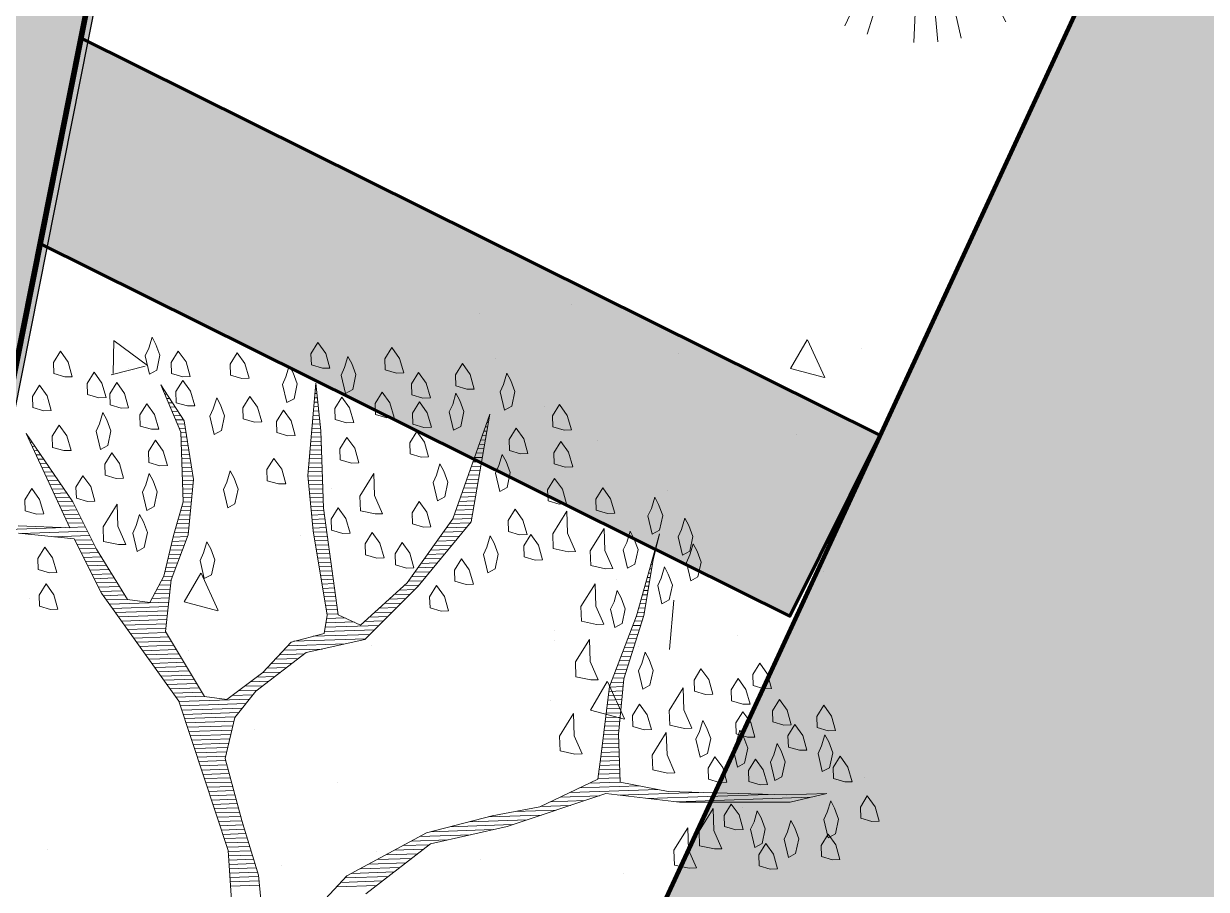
# Model space of a CAD drawing. Header units: millimetres. Extents: x 111 to 1506, y 14 to 566.
# Drawn here: x 210.721 to 212.621, y 134.433 to 135.824 of the extents above; entities that cross this region are included whole.
import ezdxf

# ---------------------------------------------------------------- set-up
doc = ezdxf.new("R2010")
doc.units = ezdxf.units.MM
for name, color, linetype, lineweight in [('ARBOLES', 78, 'Continuous', 5), ('G', 254, 'Continuous', 5), ('mobiliario', 45, 'Continuous', 13), ('PALMERAS114', 114, 'Continuous', 5)]:
    doc.layers.add(name, color=color, linetype=linetype, lineweight=lineweight)
doc.styles.add('ATTR', font='romans.shx', dxfattribs={"width": 0.8, "height": 2.52})

# ---------------------------------------------------------------- blocks, each defined once
blk = doc.blocks.new('*X16')
at = {"color": 0}
for p, q in [((17.5775, 17.92), (17.578, 17.92)), ((17.5814, 17.91), (17.584, 17.91)), ((17.5852, 17.9), (17.59, 17.9)), ((17.9321, 17.9), (17.9348, 17.9)), ((17.9333, 17.91), (17.9341, 17.91)), ((17.5891, 17.89), (17.596, 17.89)), ((17.5929, 17.88), (17.602, 17.88)), ((17.5967, 17.87), (17.608, 17.87)), ((17.9285, 17.87), (17.9371, 17.87)), ((17.9297, 17.88), (17.9364, 17.88)), ((17.9309, 17.89), (17.9356, 17.89)), ((17.6006, 17.86), (17.614, 17.86)), ((17.6044, 17.85), (17.62, 17.85)), ((17.6083, 17.84), (17.626, 17.84)), ((17.9249, 17.84), (17.9395, 17.84)), ((17.9261, 17.85), (17.9387, 17.85)), ((17.9273, 17.86), (17.9379, 17.86)), ((17.2621, 17.82), (17.2622, 17.82)), ((17.2663, 17.81), (17.2685, 17.81)), ((17.6121, 17.83), (17.6285, 17.83)), ((17.616, 17.82), (17.6298, 17.82)), ((17.6191, 17.81), (17.631, 17.81)), ((17.9213, 17.81), (17.9418, 17.81)), ((17.9225, 17.82), (17.941, 17.82)), ((17.9237, 17.83), (17.9402, 17.83)), ((18.3261, 17.81), (18.3296, 17.81)), ((18.33, 17.82), (18.3316, 17.82)), ((17.2706, 17.8), (17.2748, 17.8)), ((17.2748, 17.79), (17.2811, 17.79)), ((17.6191, 17.8), (17.6323, 17.8)), ((17.6191, 17.79), (17.6335, 17.79)), ((17.9189, 17.79), (17.9423, 17.79)), ((17.9201, 17.8), (17.9423, 17.8)), ((18.3182, 17.79), (18.3254, 17.79)), ((18.3221, 17.8), (18.3275, 17.8)), ((17.279, 17.78), (17.2874, 17.78)), ((17.2832, 17.77), (17.2937, 17.77)), ((17.2875, 17.76), (17.3001, 17.76)), ((17.6191, 17.78), (17.6348, 17.78)), ((17.6191, 17.77), (17.636, 17.77)), ((17.6191, 17.76), (17.6373, 17.76)), ((17.9153, 17.76), (17.9423, 17.76)), ((17.9165, 17.77), (17.9423, 17.77)), ((17.9177, 17.78), (17.9423, 17.78)), ((18.3064, 17.76), (18.3192, 17.76)), ((18.3104, 17.77), (18.3213, 17.77)), ((18.3143, 17.78), (18.3234, 17.78)), ((17.2917, 17.75), (17.3064, 17.75)), ((17.2959, 17.74), (17.3127, 17.74)), ((17.3002, 17.73), (17.319, 17.73)), ((17.6191, 17.75), (17.6385, 17.75)), ((17.6191, 17.74), (17.6398, 17.74)), ((17.6191, 17.73), (17.641, 17.73)), ((17.9117, 17.73), (17.9423, 17.73)), ((17.9129, 17.74), (17.9423, 17.74)), ((17.9141, 17.75), (17.9423, 17.75)), ((18.2946, 17.73), (18.313, 17.73)), ((18.2986, 17.74), (18.3151, 17.74)), ((18.3025, 17.75), (18.3171, 17.75)), ((17.3044, 17.72), (17.3253, 17.72)), ((17.3086, 17.71), (17.3316, 17.71)), ((17.6191, 17.72), (17.6423, 17.72)), ((17.6191, 17.71), (17.6435, 17.71)), ((17.9093, 17.71), (17.9423, 17.71)), ((17.9105, 17.72), (17.9423, 17.72)), ((18.2868, 17.71), (18.3089, 17.71)), ((18.2907, 17.72), (18.3109, 17.72)), ((17.3129, 17.7), (17.3379, 17.7)), ((17.3171, 17.69), (17.3443, 17.69)), ((17.3213, 17.68), (17.3506, 17.68)), ((17.6191, 17.7), (17.6445, 17.7)), ((17.6191, 17.69), (17.6431, 17.69)), ((17.6191, 17.68), (17.6418, 17.68)), ((17.9083, 17.7), (17.9423, 17.7)), ((17.909, 17.69), (17.9423, 17.69)), ((17.9097, 17.68), (17.9423, 17.68)), ((18.275, 17.68), (18.3027, 17.68)), ((18.2789, 17.69), (18.3047, 17.69)), ((18.2829, 17.7), (18.3068, 17.7)), ((17.3256, 17.67), (17.3569, 17.67)), ((17.3298, 17.66), (17.3632, 17.66)), ((17.334, 17.65), (17.368, 17.65)), ((17.619, 17.65), (17.6378, 17.65)), ((17.6191, 17.67), (17.6405, 17.67)), ((17.6191, 17.66), (17.6391, 17.66)), ((17.9103, 17.67), (17.9423, 17.67)), ((17.911, 17.66), (17.9423, 17.66)), ((17.9117, 17.65), (17.9423, 17.65)), ((18.2632, 17.65), (18.2965, 17.65)), ((18.2671, 17.66), (18.2985, 17.66)), ((18.2711, 17.67), (18.3006, 17.67)), ((17.3382, 17.64), (17.3727, 17.64)), ((17.3425, 17.63), (17.3773, 17.63)), ((17.3467, 17.62), (17.3819, 17.62)), ((17.6091, 17.62), (17.6338, 17.62)), ((17.6124, 17.63), (17.6351, 17.63)), ((17.6157, 17.64), (17.6365, 17.64)), ((17.9123, 17.64), (17.9423, 17.64)), ((17.913, 17.63), (17.9423, 17.63)), ((17.9137, 17.62), (17.9428, 17.62)), ((18.2514, 17.62), (18.2903, 17.62)), ((18.2554, 17.63), (18.2923, 17.63)), ((18.2593, 17.64), (18.2944, 17.64)), ((17.0572, 17.6), (17.3444, 17.6)), ((17.3509, 17.61), (17.3865, 17.61)), ((17.3552, 17.6), (17.3911, 17.6)), ((17.6024, 17.6), (17.6311, 17.6)), ((17.6057, 17.61), (17.6325, 17.61)), ((17.9143, 17.61), (17.9438, 17.61)), ((17.915, 17.6), (17.9448, 17.6)), ((18.2436, 17.6), (18.2861, 17.6)), ((18.2475, 17.61), (18.2882, 17.61)), ((17.2417, 17.59), (17.3957, 17.59)), ((17.3167, 17.58), (17.4003, 17.58)), ((17.3657, 17.57), (17.405, 17.57)), ((17.5926, 17.57), (17.6261, 17.57)), ((17.5957, 17.58), (17.6285, 17.58)), ((17.5991, 17.59), (17.6298, 17.59)), ((17.9157, 17.59), (17.9459, 17.59)), ((17.9163, 17.58), (17.9469, 17.58)), ((17.9172, 17.57), (17.9479, 17.57)), ((18.2241, 17.57), (18.2717, 17.57)), ((18.2317, 17.58), (18.2805, 17.58)), ((18.2394, 17.59), (18.284, 17.59)), ((17.3704, 17.56), (17.4096, 17.56)), ((17.3751, 17.55), (17.4142, 17.55)), ((17.3797, 17.54), (17.4197, 17.54)), ((17.5844, 17.54), (17.6136, 17.54)), ((17.5872, 17.55), (17.6178, 17.55)), ((17.5899, 17.56), (17.6219, 17.56)), ((17.9186, 17.56), (17.949, 17.56)), ((17.9199, 17.55), (17.95, 17.55)), ((17.9212, 17.54), (17.951, 17.54)), ((18.2011, 17.54), (18.2452, 17.54)), ((18.2088, 17.55), (18.254, 17.55)), ((18.2164, 17.56), (18.2628, 17.56)), ((17.3844, 17.53), (17.4254, 17.53)), ((17.3891, 17.52), (17.4311, 17.52)), ((17.3937, 17.51), (17.4369, 17.51)), ((17.5762, 17.51), (17.6011, 17.51)), ((17.579, 17.52), (17.6053, 17.52)), ((17.5817, 17.53), (17.6094, 17.53)), ((17.9225, 17.53), (17.9521, 17.53)), ((17.9238, 17.52), (17.9531, 17.52)), ((17.9251, 17.51), (17.9541, 17.51)), ((18.1782, 17.51), (18.2187, 17.51)), ((18.1858, 17.52), (18.2276, 17.52)), ((18.1935, 17.53), (18.2364, 17.53)), ((18.7067, 17.51), (18.7077, 17.51)), ((18.7099, 17.52), (18.7105, 17.52)), ((18.7131, 17.53), (18.7134, 17.53)), ((17.3984, 17.5), (17.4426, 17.5)), ((17.4031, 17.49), (17.4483, 17.49)), ((17.5708, 17.49), (17.5928, 17.49)), ((17.5735, 17.5), (17.5969, 17.5)), ((17.9264, 17.5), (17.9552, 17.5)), ((17.9277, 17.49), (17.9562, 17.49)), ((18.1629, 17.49), (18.2011, 17.49)), ((18.1706, 17.5), (18.2099, 17.5)), ((18.7003, 17.49), (18.7019, 17.49)), ((18.7035, 17.5), (18.7048, 17.5)), ((17.4077, 17.48), (17.454, 17.48)), ((17.4124, 17.47), (17.4597, 17.47)), ((17.4171, 17.46), (17.4654, 17.46)), ((17.5566, 17.46), (17.5834, 17.46)), ((17.5623, 17.47), (17.5849, 17.47)), ((17.568, 17.48), (17.5886, 17.48)), ((17.929, 17.48), (17.9572, 17.48)), ((17.9303, 17.47), (17.9583, 17.47)), ((17.9316, 17.46), (17.9593, 17.46)), ((18.14, 17.46), (18.1746, 17.46)), ((18.1476, 17.47), (18.1834, 17.47)), ((18.1553, 17.48), (18.1923, 17.48)), ((18.6908, 17.46), (18.6951, 17.46)), ((18.694, 17.47), (18.6971, 17.47)), ((18.6971, 17.48), (18.6991, 17.48)), ((17.4217, 17.45), (17.4711, 17.45)), ((17.4276, 17.44), (17.4769, 17.44)), ((17.4343, 17.43), (17.4826, 17.43)), ((17.5394, 17.43), (17.5792, 17.43)), ((17.5452, 17.44), (17.5806, 17.44)), ((17.5509, 17.45), (17.582, 17.45)), ((17.9329, 17.45), (17.9604, 17.45)), ((17.9342, 17.44), (17.9614, 17.44)), ((17.9355, 17.43), (17.9624, 17.43)), ((18.1103, 17.43), (18.1467, 17.43)), ((18.1221, 17.44), (18.157, 17.44)), ((18.1323, 17.45), (18.1658, 17.45)), ((18.6812, 17.43), (18.6891, 17.43)), ((18.6844, 17.44), (18.6911, 17.44)), ((18.6876, 17.45), (18.6931, 17.45)), ((17.441, 17.42), (17.5777, 17.42)), ((17.4476, 17.41), (17.5763, 17.41)), ((17.4543, 17.4), (17.5749, 17.4)), ((17.9368, 17.42), (17.9635, 17.42)), ((17.9381, 17.41), (17.9645, 17.41)), ((17.9394, 17.4), (17.9655, 17.4)), ((18.0748, 17.4), (18.1146, 17.4)), ((18.0867, 17.41), (18.1253, 17.41)), ((18.0985, 17.42), (18.136, 17.42)), ((18.6717, 17.4), (18.6831, 17.4)), ((18.6749, 17.41), (18.6851, 17.41)), ((18.6781, 17.42), (18.6871, 17.42)), ((17.461, 17.39), (17.5734, 17.39)), ((17.4676, 17.38), (17.572, 17.38)), ((17.9407, 17.39), (17.9666, 17.39)), ((17.942, 17.38), (17.9676, 17.38)), ((18.0512, 17.38), (18.0931, 17.38)), ((18.063, 17.39), (18.1038, 17.39)), ((18.6653, 17.38), (18.6791, 17.38)), ((18.6685, 17.39), (18.6811, 17.39)), ((17.4743, 17.37), (17.5706, 17.37)), ((17.481, 17.36), (17.5692, 17.36)), ((17.4876, 17.35), (17.5695, 17.35)), ((17.9367, 17.35), (18.061, 17.35)), ((17.9387, 17.36), (18.004, 17.36)), ((17.9407, 17.37), (17.984, 17.37)), ((18.0276, 17.36), (18.0717, 17.36)), ((18.0394, 17.37), (18.0824, 17.37)), ((18.6555, 17.35), (18.6727, 17.35)), ((18.659, 17.36), (18.6751, 17.36)), ((18.6621, 17.37), (18.6771, 17.37)), ((17.4943, 17.34), (17.5751, 17.34)), ((17.501, 17.33), (17.5807, 17.33)), ((17.5076, 17.32), (17.5862, 17.32)), ((17.8637, 17.32), (18.0288, 17.32)), ((17.9087, 17.33), (18.0396, 17.33)), ((17.9347, 17.34), (18.0503, 17.34)), ((18.6429, 17.32), (18.6621, 17.32)), ((18.6471, 17.33), (18.6656, 17.33)), ((18.6513, 17.34), (18.6692, 17.34)), ((17.5143, 17.31), (17.5918, 17.31)), ((17.521, 17.3), (17.5973, 17.3)), ((17.8387, 17.3), (17.9283, 17.3)), ((17.8487, 17.31), (17.9816, 17.31)), ((18.6345, 17.3), (18.6551, 17.3)), ((18.6387, 17.31), (18.6586, 17.31)), ((17.5276, 17.29), (17.6029, 17.29)), ((17.5343, 17.28), (17.6084, 17.28)), ((17.541, 17.27), (17.614, 17.27)), ((17.8087, 17.27), (17.859, 17.27)), ((17.8187, 17.28), (17.873, 17.28)), ((17.8287, 17.29), (17.887, 17.29)), ((18.6218, 17.27), (18.6445, 17.27)), ((18.626, 17.28), (18.648, 17.28)), ((18.6303, 17.29), (18.6515, 17.29)), ((17.5476, 17.26), (17.6195, 17.26)), ((17.5543, 17.25), (17.6251, 17.25)), ((17.561, 17.24), (17.6307, 17.24)), ((17.7741, 17.24), (17.817, 17.24)), ((17.7884, 17.25), (17.831, 17.25)), ((17.7987, 17.26), (17.845, 17.26)), ((18.6092, 17.24), (18.6339, 17.24)), ((18.6134, 17.25), (18.6374, 17.25)), ((18.6176, 17.26), (18.6409, 17.26)), ((17.5676, 17.23), (17.6362, 17.23)), ((17.5743, 17.22), (17.6418, 17.22)), ((17.581, 17.21), (17.6473, 17.21)), ((17.7313, 17.21), (17.775, 17.21)), ((17.7456, 17.22), (17.789, 17.22)), ((17.7599, 17.23), (17.803, 17.23)), ((18.5966, 17.21), (18.6233, 17.21)), ((18.6008, 17.22), (18.6268, 17.22)), ((18.605, 17.23), (18.6303, 17.23)), ((17.5876, 17.2), (17.6529, 17.2)), ((17.5939, 17.19), (17.7568, 17.19)), ((17.717, 17.2), (17.7653, 17.2)), ((18.5884, 17.19), (18.6202, 17.19)), ((18.5924, 17.2), (18.6215, 17.2)), ((17.5968, 17.18), (17.7482, 17.18)), ((17.5998, 17.17), (17.7396, 17.17)), ((17.6027, 17.16), (17.731, 17.16)), ((18.5837, 17.16), (18.6162, 17.16)), ((18.5853, 17.17), (18.6175, 17.17)), ((18.5868, 17.18), (18.6189, 17.18)), ((17.6056, 17.15), (17.7225, 17.15)), ((17.6085, 17.14), (17.7189, 17.14)), ((17.6115, 17.13), (17.7161, 17.13)), ((18.5789, 17.13), (18.6122, 17.13)), ((18.5805, 17.14), (18.6135, 17.14)), ((18.5821, 17.15), (18.6149, 17.15)), ((17.6144, 17.12), (17.7134, 17.12)), ((17.6173, 17.11), (17.7107, 17.11)), ((17.6203, 17.1), (17.7079, 17.1)), ((18.5742, 17.1), (18.6082, 17.1)), ((18.5758, 17.11), (18.6095, 17.11)), ((18.5774, 17.12), (18.6109, 17.12)), ((17.6232, 17.09), (17.7052, 17.09)), ((17.6261, 17.08), (17.7025, 17.08)), ((18.571, 17.08), (18.6056, 17.08)), ((18.5726, 17.09), (18.6069, 17.09)), ((17.629, 17.07), (17.6998, 17.07)), ((17.632, 17.06), (17.697, 17.06)), ((17.6349, 17.05), (17.6968, 17.05)), ((18.5663, 17.05), (18.6056, 17.05)), ((18.5679, 17.06), (18.6056, 17.06)), ((18.5695, 17.07), (18.6056, 17.07)), ((17.6378, 17.04), (17.6992, 17.04)), ((17.6407, 17.03), (17.7015, 17.03)), ((17.6437, 17.02), (17.7039, 17.02)), ((18.5615, 17.02), (18.6056, 17.02)), ((18.5632, 17.03), (18.6056, 17.03)), ((18.5647, 17.04), (18.6056, 17.04)), ((17.6466, 17.01), (17.7062, 17.01)), ((17.6495, 17), (17.7086, 17)), ((18.5582, 17), (18.6056, 17)), ((18.5598, 17.01), (18.6056, 17.01)), ((17.6524, 16.99), (17.7109, 16.99)), ((17.6554, 16.98), (17.7133, 16.98)), ((17.6583, 16.97), (17.7156, 16.97)), ((18.5353, 16.97), (18.6056, 16.97)), ((18.5548, 16.98), (18.6056, 16.98)), ((18.5565, 16.99), (18.6056, 16.99)), ((17.6612, 16.96), (17.718, 16.96)), ((17.6642, 16.95), (17.7204, 16.95)), ((17.6671, 16.94), (17.7227, 16.94)), ((18.4668, 16.94), (18.5567, 16.94)), ((18.4896, 16.95), (18.6918, 16.95)), ((18.5125, 16.96), (18.6485, 16.96)), ((18.6009, 16.94), (18.7864, 16.94)), ((17.67, 16.93), (17.7251, 16.93)), ((17.6729, 16.92), (17.7274, 16.92)), ((17.6759, 16.91), (17.7298, 16.91)), ((18.3608, 16.91), (18.4555, 16.91)), ((18.4211, 16.92), (18.4892, 16.92)), ((18.4439, 16.93), (18.523, 16.93)), ((18.6675, 16.93), (18.9464, 16.93)), ((18.7342, 16.92), (19.0449, 16.92)), ((17.6788, 16.9), (17.7324, 16.9)), ((17.6817, 16.89), (17.7351, 16.89)), ((18.2545, 16.89), (18.388, 16.89)), ((18.2995, 16.9), (18.4217, 16.9)), ((17.6846, 16.88), (17.7378, 16.88)), ((17.6876, 16.87), (17.7404, 16.87)), ((17.6905, 16.86), (17.7431, 16.86)), ((18.1392, 16.86), (18.2561, 16.86)), ((18.1645, 16.87), (18.3086, 16.87)), ((18.2095, 16.88), (18.3542, 16.88)), ((17.6934, 16.85), (17.7458, 16.85)), ((17.6957, 16.84), (17.7484, 16.84)), ((17.6961, 16.83), (17.7511, 16.83)), ((18.0792, 16.83), (18.1463, 16.83)), ((18.0992, 16.84), (18.1601, 16.84)), ((18.1192, 16.85), (18.2036, 16.85)), ((17.6964, 16.82), (17.7538, 16.82)), ((17.6967, 16.81), (17.7564, 16.81)), ((17.6971, 16.8), (17.7591, 16.8)), ((18.0192, 16.8), (18.1047, 16.8)), ((18.0392, 16.81), (18.1186, 16.81)), ((18.0592, 16.82), (18.1324, 16.82)), ((17.6974, 16.79), (17.7618, 16.79)), ((17.6977, 16.78), (17.7639, 16.78)), ((17.9792, 16.78), (18.0771, 16.78)), ((17.9992, 16.79), (18.0909, 16.79)), ((17.6981, 16.77), (17.7645, 16.77)), ((17.6984, 16.76), (17.7651, 16.76)), ((17.9435, 16.75), (18.0355, 16.75)), ((17.9535, 16.76), (18.0494, 16.76)), ((17.9635, 16.77), (18.0632, 16.77))]:
    blk.add_line(p, q, dxfattribs=at)
blk = doc.blocks.new('E1E')
at = {"layer": 'ARBOLES', "ltscale": 0.2}
for p, q in [((96.1659, 58.1962), (96.1659, 58.1962)), ((95.7346, 58.0534), (95.7346, 58.0534)), ((95.5753, 57.9605), (95.5753, 57.9605)), ((95.3825, 57.8989), (95.3825, 57.8989)), ((95.6956, 57.8639), (95.6956, 57.8639)), ((95.1169, 57.82), (95.1169, 57.82)), ((95.8816, 57.8288), (95.8816, 57.8288)), ((96.3808, 57.7588), (96.3808, 57.7588)), ((96.0586, 57.7367), (96.0586, 57.7367)), ((96.1011, 57.6524), (96.0338, 57.644)), ((96.0922, 57.5891), (96.1014, 57.6522)), ((96.0916, 57.5886), (96.0336, 57.6433)), ((94.9516, 57.6149), (94.9516, 57.6149)), ((95.7341, 57.5948), (95.7341, 57.5948)), ((95.3729, 57.5622), (95.3729, 57.5622)), ((95.2847, 57.4872), (95.2267, 57.5419)), ((95.2942, 57.551), (95.227, 57.5425)), ((95.2854, 57.4877), (95.2946, 57.5508)), ((94.7552, 57.4724), (94.7552, 57.4724)), ((95.4096, 57.4529), (95.4096, 57.4529)), ((95.9403, 57.448), (95.9403, 57.448)), ((95.4163, 57.4332), (95.4163, 57.4332)), ((95.2543, 57.4023), (95.2543, 57.4023)), ((95.2247, 57.2935), (95.1969, 57.385)), ((96.4995, 57.3914), (96.4995, 57.3914)), ((95.7535, 57.3323), (95.7535, 57.3323)), ((95.9202, 57.3422), (95.9202, 57.3422)), ((95.0851, 57.311), (95.0851, 57.311)), ((95.3415, 57.2983), (95.3415, 57.2983)), ((96.3968, 57.2987), (96.3421, 57.2587)), ((96.4168, 57.2351), (96.3942, 57.2948)), ((96.37, 57.2738), (96.37, 57.2738)), ((96.2526, 57.2622), (96.2526, 57.2622)), ((96.4161, 57.2358), (96.3388, 57.2555)), ((94.9776, 57.1326), (94.9776, 57.1326)), ((96.0455, 57.1319), (96.0455, 57.1319)), ((95.3165, 57.1024), (95.3165, 57.1024)), ((95.4768, 57.0625), (95.4768, 57.0625)), ((95.5976, 57.0405), (95.5976, 57.0405)), ((95.721, 56.99), (95.721, 56.99)), ((95.7812, 56.9208), (95.7812, 56.9208)), ((95.1247, 56.908), (95.1247, 56.908)), ((95.3965, 56.8481), (95.3965, 56.8481)), ((95.6238, 56.8379), (95.6238, 56.8379)), ((95.1744, 56.7297), (95.1164, 56.7844)), ((95.1839, 56.7935), (95.1166, 56.785)), ((95.175, 56.7302), (95.1842, 56.7933)), ((95.072, 56.7062), (95.072, 56.7062))]:
    blk.add_line(p, q, dxfattribs=at)
for points in [[(96.4476, 57.6498), (96.3442, 57.6194), (96.2553, 57.6966), (96.0383, 57.8338), (95.8415, 58.0658), (95.7481, 58.258)], [(95.5632, 58.0431), (95.4838, 57.9065), (95.3588, 57.8196), (95.2064, 57.6894), (95.0676, 57.651), (94.8696, 57.5706), (94.8103, 57.5286), (94.8819, 57.5605), (95.0958, 57.6402), (95.189, 57.6583), (95.2267, 57.5738), (95.2571, 57.4704), (95.2673, 57.3425), (95.2913, 57.2362), (95.2985, 57.1849), (95.2803, 57.3482), (95.2773, 57.495), (95.2418, 57.6273), (95.231, 57.6692), (95.3147, 57.761), (95.3935, 57.8117), (95.499, 57.8898), (95.6102, 58.0251), (95.6715, 58.1849)], [(95.7164, 58.1893), (95.7692, 58.0881), (95.8387, 58.0021), (95.9139, 57.9032), (95.9263, 57.8229), (95.9075, 57.76), (95.8454, 57.6544), (95.75, 57.5886), (95.693, 57.4541), (95.6447, 57.3001), (95.6897, 57.0941), (95.6801, 57.308), (95.7154, 57.4563), (95.7681, 57.5655), (95.8158, 57.5633), (95.9193, 57.3834), (95.9802, 57.2468), (96.0243, 57.1651), (95.9714, 57.3364), (95.9215, 57.4311), (95.8354, 57.572), (95.8274, 57.6074), (95.8801, 57.6465), (95.909, 57.7217), (95.9538, 57.7962), (95.9957, 57.8071), (96.1128, 57.719), (96.1404, 57.6221), (96.1426, 57.5296), (96.173, 57.4262), (96.2324, 57.3279), (96.3004, 57.2803), (96.2302, 57.3504), (96.1752, 57.4739), (96.1686, 57.5412), (96.1563, 57.6214), (96.162, 57.6785), (96.2039, 57.6894), (96.2965, 57.6215), (96.3732, 57.5543), (96.5063, 57.4655), (96.3594, 57.6027), (96.4534, 57.6368)]]:
    blk.add_lwpolyline(points, dxfattribs=at)
for points in [[(95.0025, 57.7623), (95.0314, 57.7674), (95.0429, 57.7413), (95.0343, 57.6907), (95.0169, 57.7298), (94.9894, 57.7565)], [(96.3347, 57.7632), (96.3571, 57.7654), (96.3658, 57.7459), (96.3615, 57.7206), (96.3398, 57.7343), (96.3217, 57.7574)], [(94.8565, 57.7051), (94.8789, 57.7072), (94.8876, 57.6877), (94.8832, 57.6624), (94.8616, 57.6761), (94.8435, 57.6993)], [(94.9714, 57.7095), (95.0003, 57.7146), (95.0119, 57.6885), (95.0033, 57.6379), (94.9859, 57.677), (94.9584, 57.7037)], [(96.3637, 57.6982), (96.3861, 57.7003), (96.3948, 57.6808), (96.3905, 57.6555), (96.3688, 57.6692), (96.3507, 57.6924)], [(94.9201, 57.6321), (94.9208, 57.648), (94.8999, 57.6776), (94.8898, 57.6653), (94.8948, 57.6364), (94.91, 57.6198), (94.9223, 57.6097)], [(94.8529, 57.6255), (94.8536, 57.6414), (94.8326, 57.6711), (94.8225, 57.6588), (94.8276, 57.6299), (94.8428, 57.6132), (94.8551, 57.6031)], [(94.9469, 57.6596), (94.9693, 57.6618), (94.978, 57.6423), (94.9736, 57.6169), (94.9519, 57.6307), (94.9339, 57.6538)], [(94.7517, 57.6428), (94.7741, 57.645), (94.7828, 57.6255), (94.7785, 57.6002), (94.7568, 57.6139), (94.7387, 57.637)], [(95.2902, 57.641), (95.3192, 57.6461), (95.3307, 57.6201), (95.3221, 57.5695), (95.3047, 57.6085), (95.2772, 57.6352)], [(94.7959, 57.5612), (94.7966, 57.5771), (94.7756, 57.6067), (94.7655, 57.5944), (94.7705, 57.5655), (94.7857, 57.5489), (94.798, 57.5388)], [(95.1103, 57.6076), (95.1392, 57.6127), (95.1508, 57.5867), (95.1421, 57.5361), (95.1248, 57.5751), (95.0973, 57.6019)], [(95.0105, 57.5866), (95.0329, 57.5888), (95.0416, 57.5693), (95.0373, 57.544), (95.0156, 57.5577), (94.9975, 57.5808)], [(96.1021, 57.5505), (96.1028, 57.5664), (96.0818, 57.596), (96.0717, 57.5837), (96.0768, 57.5548), (96.092, 57.5382), (96.1043, 57.5281)], [(96.2424, 57.5506), (96.2431, 57.5665), (96.2221, 57.5961), (96.212, 57.5838), (96.2171, 57.5549), (96.2322, 57.5383), (96.2445, 57.5282)], [(96.2604, 57.5976), (96.2893, 57.6027), (96.3009, 57.5767), (96.2923, 57.5261), (96.2749, 57.5651), (96.2474, 57.5918)], [(96.4295, 57.6028), (96.452, 57.605), (96.4606, 57.5855), (96.4563, 57.5602), (96.4346, 57.5739), (96.4165, 57.597)], [(94.9361, 57.5613), (94.9585, 57.5634), (94.9672, 57.5439), (94.9629, 57.5186), (94.9412, 57.5323), (94.9231, 57.5555)], [(94.7091, 57.5459), (94.7315, 57.5481), (94.7402, 57.5286), (94.7359, 57.5033), (94.7142, 57.517), (94.6961, 57.5401)], [(94.9332, 57.4976), (94.934, 57.5135), (94.913, 57.5432), (94.9029, 57.5309), (94.9079, 57.502), (94.9231, 57.4853), (94.9354, 57.4752)], [(95.0099, 57.5006), (95.0106, 57.5165), (94.9896, 57.5461), (94.9795, 57.5338), (94.9846, 57.5049), (94.9998, 57.4883), (95.0121, 57.4782)], [(95.0836, 57.51), (95.0843, 57.5259), (95.0633, 57.5556), (95.0532, 57.5433), (95.0583, 57.5144), (95.0735, 57.4977), (95.0858, 57.4876)], [(95.1841, 57.547), (95.2065, 57.5492), (95.2151, 57.5296), (95.2108, 57.5043), (95.1891, 57.5181), (95.171, 57.5412)], [(96.3472, 57.5427), (96.3696, 57.5449), (96.3783, 57.5254), (96.374, 57.5001), (96.3523, 57.5138), (96.3342, 57.5369)], [(95.1125, 57.5151), (95.1414, 57.5202), (95.153, 57.4942), (95.1444, 57.4436), (95.127, 57.4826), (95.0995, 57.5093)], [(96.2547, 57.4704), (96.2554, 57.4863), (96.2344, 57.5159), (96.2243, 57.5036), (96.2294, 57.4747), (96.2446, 57.4581), (96.2569, 57.448)], [(94.7865, 57.4946), (94.8089, 57.4968), (94.8176, 57.4773), (94.8133, 57.452), (94.7916, 57.4657), (94.7735, 57.4889)], [(94.8545, 57.447), (94.8552, 57.4629), (94.8342, 57.4925), (94.8241, 57.4802), (94.8292, 57.4513), (94.8444, 57.4347), (94.8567, 57.4246)], [(95.3157, 57.4965), (95.3446, 57.5015), (95.3561, 57.4755), (95.3475, 57.4249), (95.3301, 57.4639), (95.3026, 57.4907)], [(94.8906, 57.4709), (94.913, 57.4731), (94.9217, 57.4535), (94.9174, 57.4282), (94.8957, 57.442), (94.8776, 57.4651)], [(94.9933, 57.4854), (95.0157, 57.4876), (95.0243, 57.4681), (95.02, 57.4428), (94.9983, 57.4565), (94.9802, 57.4796)], [(95.2362, 57.4299), (95.2369, 57.4458), (95.2159, 57.4754), (95.2058, 57.4631), (95.2109, 57.4342), (95.2261, 57.4176), (95.2384, 57.4075)], [(95.6337, 57.4822), (95.6561, 57.4844), (95.6648, 57.4649), (95.6605, 57.4396), (95.6388, 57.4533), (95.6207, 57.4764)], [(96.3125, 57.4805), (96.3349, 57.4827), (96.3436, 57.4632), (96.3393, 57.4379), (96.3176, 57.4516), (96.2995, 57.4747)], [(96.4268, 57.469), (96.4492, 57.4712), (96.4578, 57.4517), (96.4535, 57.4264), (96.4318, 57.4401), (96.4137, 57.4633)], [(96.1116, 57.4067), (96.1123, 57.4226), (96.0913, 57.4522), (96.0812, 57.4399), (96.0863, 57.411), (96.1015, 57.3944), (96.1138, 57.3842)], [(94.9369, 57.4369), (94.9593, 57.4391), (94.968, 57.4196), (94.9637, 57.3943), (94.942, 57.408), (94.9239, 57.4311)], [(95.0258, 57.4298), (95.0482, 57.4319), (95.0569, 57.4124), (95.0526, 57.3871), (95.0309, 57.4008), (95.0128, 57.424)], [(95.0996, 57.4392), (95.122, 57.4414), (95.1306, 57.4219), (95.1263, 57.3966), (95.1046, 57.4103), (95.0865, 57.4334)], [(95.727, 57.4302), (95.7494, 57.4324), (95.7581, 57.4129), (95.7538, 57.3876), (95.7321, 57.4013), (95.714, 57.4245)], [(95.7877, 57.4339), (95.8102, 57.4361), (95.8188, 57.4166), (95.8145, 57.3913), (95.7928, 57.405), (95.7747, 57.4281)], [(96.2432, 57.4263), (96.2656, 57.4285), (96.2743, 57.4089), (96.2699, 57.3836), (96.2482, 57.3974), (96.2302, 57.4205)], [(96.382, 57.3946), (96.3827, 57.4105), (96.3617, 57.4401), (96.3516, 57.4278), (96.3567, 57.3989), (96.3719, 57.3823), (96.3842, 57.3721)], [(94.8531, 57.4152), (94.8755, 57.4174), (94.8842, 57.3978), (94.8798, 57.3725), (94.8581, 57.3863), (94.8401, 57.4094)], [(95.6085, 57.4164), (95.6309, 57.4186), (95.6396, 57.3991), (95.6353, 57.3738), (95.6136, 57.3875), (95.5955, 57.4106)], [(95.8666, 57.4144), (95.889, 57.4166), (95.8976, 57.3971), (95.8933, 57.3718), (95.8716, 57.3855), (95.8535, 57.4086)], [(96.4911, 57.412), (96.5135, 57.4142), (96.5222, 57.3947), (96.5179, 57.3694), (96.4962, 57.3831), (96.4781, 57.4062)], [(94.9984, 57.3864), (95.0208, 57.3885), (95.0295, 57.369), (95.0252, 57.3437), (95.0035, 57.3575), (94.9854, 57.3806)], [(95.3309, 57.3396), (95.3317, 57.3555), (95.3107, 57.3851), (95.3006, 57.3728), (95.3056, 57.3439), (95.3208, 57.3273), (95.3331, 57.3172)], [(95.3461, 57.3931), (95.375, 57.3982), (95.3866, 57.3722), (95.3779, 57.3216), (95.3606, 57.3606), (95.3331, 57.3873)], [(95.5984, 57.334), (95.5991, 57.3499), (95.5781, 57.3795), (95.568, 57.3672), (95.5731, 57.3383), (95.5883, 57.3217), (95.6006, 57.3116)], [(95.8225, 57.3559), (95.8514, 57.3609), (95.863, 57.3349), (95.8544, 57.2843), (95.837, 57.3233), (95.8095, 57.3501)], [(96.0177, 57.3726), (96.0401, 57.3748), (96.0488, 57.3553), (96.0444, 57.33), (96.0227, 57.3437), (96.0047, 57.3668)], [(96.2851, 57.367), (96.3075, 57.3692), (96.3162, 57.3497), (96.3119, 57.3244), (96.2902, 57.3381), (96.2721, 57.3612)], [(95.7264, 57.3442), (95.7488, 57.3464), (95.7575, 57.3269), (95.7531, 57.3016), (95.7314, 57.3153), (95.7134, 57.3384)], [(96.3545, 57.3512), (96.377, 57.3533), (96.3856, 57.3338), (96.3813, 57.3085), (96.3596, 57.3223), (96.3415, 57.3454)], [(96.4023, 57.349), (96.4247, 57.3512), (96.4334, 57.3317), (96.429, 57.3064), (96.4073, 57.3201), (96.3893, 57.3432)], [(96.4782, 57.3361), (96.5006, 57.3383), (96.5093, 57.3187), (96.5049, 57.2934), (96.4833, 57.3072), (96.4652, 57.3303)], [(95.5023, 57.3224), (95.5247, 57.3246), (95.5334, 57.305), (95.5291, 57.2797), (95.5074, 57.2935), (95.4893, 57.3166)], [(96.1891, 57.2853), (96.1898, 57.3012), (96.1688, 57.3308), (96.1587, 57.3185), (96.1637, 57.2896), (96.1789, 57.273), (96.1912, 57.2629)], [(95.2638, 57.2629), (95.2645, 57.2788), (95.2435, 57.3085), (95.2334, 57.2962), (95.2385, 57.2673), (95.2537, 57.2506), (95.266, 57.2405)], [(95.37, 57.2869), (95.3989, 57.2919), (95.4105, 57.2659), (95.4019, 57.2153), (95.3845, 57.2543), (95.357, 57.2811)], [(95.4495, 57.2833), (95.4785, 57.2884), (95.49, 57.2624), (95.4814, 57.2118), (95.464, 57.2508), (95.4365, 57.2775)], [(95.5486, 57.2884), (95.571, 57.2906), (95.5797, 57.2711), (95.5753, 57.2458), (95.5537, 57.2595), (95.5356, 57.2826)], [(95.7409, 57.2416), (95.7416, 57.2575), (95.7206, 57.2871), (95.7105, 57.2748), (95.7156, 57.2459), (95.7308, 57.2293), (95.7431, 57.2192)], [(96.2375, 57.299), (96.2599, 57.3012), (96.2686, 57.2817), (96.2643, 57.2564), (96.2426, 57.2701), (96.2245, 57.2932)], [(95.3513, 57.224), (95.352, 57.2399), (95.331, 57.2695), (95.3209, 57.2572), (95.326, 57.2283), (95.3412, 57.2117), (95.3535, 57.2015)], [(95.9021, 57.2822), (95.9245, 57.2844), (95.9332, 57.2648), (95.9288, 57.2395), (95.9071, 57.2533), (95.8891, 57.2764)], [(96.0358, 57.2794), (96.0582, 57.2816), (96.0669, 57.262), (96.0626, 57.2367), (96.0409, 57.2505), (96.0228, 57.2736)], [(96.1059, 57.2794), (96.1283, 57.2816), (96.137, 57.2621), (96.1327, 57.2368), (96.111, 57.2505), (96.0929, 57.2736)], [(96.3489, 57.2239), (96.3496, 57.2398), (96.3286, 57.2695), (96.3185, 57.2572), (96.3236, 57.2282), (96.3387, 57.2116), (96.351, 57.2015)], [(95.2291, 57.2007), (95.2298, 57.2166), (95.2088, 57.2463), (95.1987, 57.234), (95.2038, 57.2051), (95.219, 57.1884), (95.2313, 57.1783)], [(96.2671, 57.2499), (96.2896, 57.2521), (96.2982, 57.2326), (96.2939, 57.2073), (96.2722, 57.221), (96.2541, 57.2441)], [(95.6361, 57.1793), (95.6368, 57.1952), (95.6158, 57.2249), (95.6057, 57.2126), (95.6108, 57.1837), (95.626, 57.167), (95.6383, 57.1569)], [(95.7814, 57.2206), (95.8038, 57.2228), (95.8125, 57.2033), (95.8082, 57.178), (95.7865, 57.1917), (95.7684, 57.2149)], [(96.0821, 57.1753), (96.0829, 57.1912), (96.0619, 57.2208), (96.0518, 57.2085), (96.0568, 57.1796), (96.072, 57.163), (96.0843, 57.1529)], [(95.2624, 57.161), (95.2631, 57.1769), (95.2421, 57.2065), (95.232, 57.1942), (95.2371, 57.1653), (95.2523, 57.1487), (95.2646, 57.1386)], [(95.5002, 57.2045), (95.5226, 57.2067), (95.5313, 57.1872), (95.527, 57.1619), (95.5053, 57.1756), (95.4872, 57.1988)], [(95.9404, 57.2135), (95.9628, 57.2157), (95.9715, 57.1962), (95.9672, 57.1709), (95.9455, 57.1846), (95.9274, 57.2077)], [(96.1602, 57.2101), (96.1826, 57.2122), (96.1913, 57.1927), (96.187, 57.1674), (96.1653, 57.1812), (96.1472, 57.2043)], [(95.3318, 57.1451), (95.3325, 57.1611), (95.3115, 57.1907), (95.3014, 57.1784), (95.3065, 57.1495), (95.3217, 57.1329), (95.334, 57.1227)], [(95.407, 57.1864), (95.4294, 57.1886), (95.4381, 57.1691), (95.4337, 57.1438), (95.412, 57.1575), (95.3939, 57.1806)], [(95.8718, 57.1752), (95.8942, 57.1773), (95.9029, 57.1578), (95.8986, 57.1325), (95.8769, 57.1463), (95.8588, 57.1694)], [(95.7634, 57.1035), (95.7641, 57.1194), (95.7431, 57.149), (95.733, 57.1368), (95.7381, 57.1078), (95.7533, 57.0912), (95.7656, 57.0811)], [(95.7981, 57.1657), (95.8205, 57.1679), (95.8292, 57.1484), (95.8248, 57.1231), (95.8031, 57.1368), (95.785, 57.1599)], [(95.9839, 57.116), (95.9846, 57.1319), (95.9636, 57.1615), (95.9535, 57.1492), (95.9586, 57.1203), (95.9738, 57.1037), (95.9861, 57.0936)], [(95.5162, 57.1337), (95.5386, 57.1359), (95.5472, 57.1164), (95.5429, 57.0911), (95.5212, 57.1048), (95.5031, 57.1279)], [(95.6058, 57.1424), (95.6282, 57.1446), (95.6369, 57.1251), (95.6326, 57.0998), (95.6109, 57.1135), (95.5928, 57.1367)], [(96.0229, 57.1333), (96.0453, 57.1355), (96.054, 57.116), (96.0497, 57.0907), (96.028, 57.1044), (96.0099, 57.1275)], [(95.8212, 57.1137), (95.8436, 57.1159), (95.8523, 57.0964), (95.848, 57.071), (95.8263, 57.0848), (95.8082, 57.1079)], [(95.887, 57.0884), (95.9094, 57.0906), (95.9181, 57.0711), (95.9138, 57.0458), (95.8921, 57.0595), (95.874, 57.0826)], [(95.5451, 57.0687), (95.5675, 57.0709), (95.5762, 57.0513), (95.5719, 57.026), (95.5502, 57.0398), (95.5321, 57.0629)], [(95.6868, 57.0305), (95.6875, 57.0464), (95.6666, 57.076), (95.6564, 57.0637), (95.6615, 57.0348), (95.6767, 57.0182), (95.689, 57.008)], [(95.749, 57.0659), (95.7714, 57.0681), (95.7801, 57.0486), (95.7757, 57.0233), (95.7541, 57.037), (95.736, 57.0601)]]:
    blk.add_lwpolyline(points, close=True, dxfattribs=at)
at = {"layer": 'ARBOLES', "ltscale": 0.2, "xscale": 0.8372139817761642, "yscale": 0.8372139817761642, "zscale": 0.8372139817761642, "rotation": 204.0028523145856}
blk.add_blockref('*X16', (103.6395, 76.9735), dxfattribs=at)
blk = doc.blocks.new('EVG7')
for p, q in [((-6.59, 19.1), (-16.71, 56.87)), ((-3.91, 19.67), (-9.01, 58.4)), ((1.55, 19.67), (6.65, 58.4)), ((4.23, 19.1), (14.35, 56.87)), ((-11.62, 16.99), (-31.18, 50.87)), ((-9.21, 18.3), (-24.14, 54.35)), ((6.85, 18.3), (21.78, 54.35)), ((9.26, 16.99), (28.82, 50.87)), ((-13.82, 15.38), (-37.7, 46.51)), ((-16, 13.74), (-43.6, 41.34)), ((-17.84, 11.7), (-48.78, 35.44)), ((15.48, 11.7), (46.42, 35.44)), ((17.04, 9.43), (50.78, 28.91)), ((-20.59, 6.96), (-56.61, 21.87)), ((18.24, 6.96), (54.25, 21.87)), ((-21.61, 4.39), (-59.13, 14.44)), ((19.8, 1.68), (58.31, 6.74)), ((-22.19, -1.09), (-61.18, -1.09)), ((-22.16, -3.85), (-60.66, -8.92)), ((19.8, -3.85), (58.31, -8.92)), ((19.83, -1.09), (58.82, -1.09)), ((19.25, -6.56), (56.78, -16.62)), ((-20.59, -9.13), (-56.61, -24.05)), ((-19.4, -11.61), (-53.14, -31.09)), ((-17.84, -13.87), (-48.78, -37.61)), ((15.48, -13.87), (46.42, -37.61)), ((-13.82, -17.56), (-37.7, -48.69)), ((-11.62, -19.17), (-31.18, -53.05)), ((9.26, -19.17), (28.82, -53.05)), ((11.46, -17.56), (35.35, -48.69)), ((13.64, -15.91), (41.25, -43.51)), ((-9.21, -20.47), (-24.14, -56.52)), ((-6.59, -21.27), (-16.71, -59.04)), ((-3.91, -21.84), (-9.01, -60.57)), ((-1.18, -22.12), (-1.18, -61.09)), ((4.23, -21.27), (14.35, -59.04)), ((6.85, -20.47), (21.78, -56.52))]:
    blk.add_line(p, q)
at = {"style": 'ATTR', "width": 0.8, "flags": 9}
blk.add_attdef('ESTCODE', (0, 0), '', height=0.7, dxfattribs=at)

msp = doc.modelspace()

# ---------------------------------------------------------------- hatches: boundary and pattern name
at = {"layer": 'G', "lineweight": 100, "ltscale": 1000}
h = msp.add_hatch(dxfattribs=at)
h.set_pattern_fill('AR-HBONE', color=256, scale=0.046, angle=-8.35586, style=0)
h.set_pattern_definition([(36.644141, (430.36546, 1702.05599), (0.037814706, 0.257453002), [0.552, -0.184]), (126.644141, (430.5131, 1702.1658), (0.037814706, 0.257453002), [0.552, -0.184])])
h.paths.add_polyline_path([(213.07061, 157.37807), (214.77586, 155.697), (203.07053, 96.74537), (201.08828, 97.12101)])
h = msp.add_hatch(dxfattribs=at)
h.set_pattern_fill('AR-HBONE', color=256, scale=0.046, angle=-22.08523, style=0)
h.set_pattern_definition([(22.914772, (797.12783, 1599.99595), (0.097837146, 0.241122153), [0.552, -0.184]), (112.914772, (797.29731, 1600.0676), (0.097837146, 0.241122153), [0.552, -0.184])])
h.paths.add_polyline_path([(219.43818, 151.03111), (221.19856, 150.07294), (207.97251, 121.48582), (209.62068, 129.8113)])
at = {"layer": 'mobiliario', "lineweight": 100, "ltscale": 1000, "true_color": 0xf2e7c4}
h = msp.add_hatch(color=254, dxfattribs=at)
h.dxf.hatch_style = 1
h.paths.add_polyline_path([(217.36594, 146.55211), (217.23649, 146.27233), (213.4789, 149.22202), (213.54536, 149.55124)])
h.paths.add_polyline_path([(214.52062, 154.46186), (214.4337, 154.02421), (216.41896, 150.72215), (213.78997, 150.78293), (213.73065, 150.48422), (216.60191, 150.41784), (218.0444, 148.01856), (218.19663, 148.34758), (216.95689, 150.40963), (219.12743, 150.35945), (219.2648, 150.65635), (216.77393, 150.71394)])
h.paths.add_polyline_path([(216.97523, 145.70763), (216.83398, 145.40232), (212.69161, 145.25246), (212.75167, 145.55483)])
h.paths.add_polyline_path([(212.54973, 144.54735), (212.49092, 144.25148), (215.82266, 143.21643), (215.94974, 143.4911)])
h.paths.add_polyline_path([(212.25453, 143.05164), (212.85262, 142.00089), (215.46767, 142.44914), (215.31472, 142.11855), (213.01047, 141.72357), (214.18076, 139.66758), (214.02598, 139.33304), (212.69596, 141.66966), (211.95483, 141.54263), (212.01741, 141.85773), (212.53811, 141.94698), (212.16524, 142.60206)])
h.paths.add_polyline_path([(213.91346, 139.08984), (213.75212, 138.74111), (211.27734, 138.13131), (211.34186, 138.45618)])
edge = h.paths.add_edge_path()
edge.add_line((211.11725, 137.32523), (211.05881, 137.03097))
edge.add_line((211.05881, 137.03097), (212.80085, 136.685))
edge.add_line((212.80085, 136.685), (212.93045, 136.96512))
edge.add_line((212.93045, 136.96512), (211.11438, 137.3261))
edge.add_line((210.81437, 135.80015), (210.74575, 135.47153))
edge.add_line((210.74575, 135.47153), (211.95207, 134.87201))
edge.add_line((211.95207, 134.87201), (212.09663, 135.16289))
edge.add_line((212.09663, 135.16289), (210.81136, 135.80165))

# ---------------------------------------------------------------- linework, layer by layer
msp.add_line((203.07053, 96.74537), (214.77586, 155.697))
at = {"lineweight": 100, "ltscale": 1000}
for p, q in [((214.76757, 155.70531), (209.62681, 129.82058)), ((212.09663, 135.16289), (210.81136, 135.80165)), ((211.95207, 134.87201), (210.74575, 135.47153))]:
    msp.add_line(p, q, dxfattribs=at)
at = {"lineweight": 211, "ltscale": 1000}
msp.add_line((219.43818, 151.03111), (209.62068, 129.8113), dxfattribs=at)
at = {"lineweight": 100, "ltscale": 1000}
for points in [[(209.62068, 129.8113), (214.76757, 155.70531)], [(209.62068, 129.8113), (214.76757, 155.70531)], [(209.62068, 129.8113), (214.76757, 155.70531), (219.43818, 151.03111), (209.62681, 129.82058)], [(209.6282, 129.82757), (214.76757, 155.70531), (219.43818, 151.03111), (209.6282, 129.82757)], [(209.62068, 129.8113), (219.43818, 151.03111)]]:
    msp.add_lwpolyline(points, dxfattribs=at)
at = {"layer": 'mobiliario', "color": 28, "lineweight": 100, "ltscale": 1000, "true_color": 0x261a0d}
msp.add_lwpolyline([(210.81437, 135.80015), (210.74575, 135.47153), (211.95207, 134.87201), (212.09663, 135.16289), (210.81136, 135.80165)], dxfattribs=at)

# ---------------------------------------------------------------- block references
at = {"layer": 'ARBOLES', "color": 0, "xscale": 0.8310831642732954, "yscale": 0.8310831642732954, "zscale": 0.8310831642732954, "rotation": 157.9147716791316}
msp.add_blockref('E1E', (303.00141, 149.26402), dxfattribs=at)
at = {"layer": 'PALMERAS114', "extrusion": (0, 0, -1), "xscale": -0.004880888891868356, "yscale": 0.004880888891718753, "zscale": -0.004880888891868356, "rotation": 294.9205878507973}
msp.add_blockref('EVG7', (-212.16148, 136.0937), dxfattribs=at)

doc.saveas('drawing.dxf')
